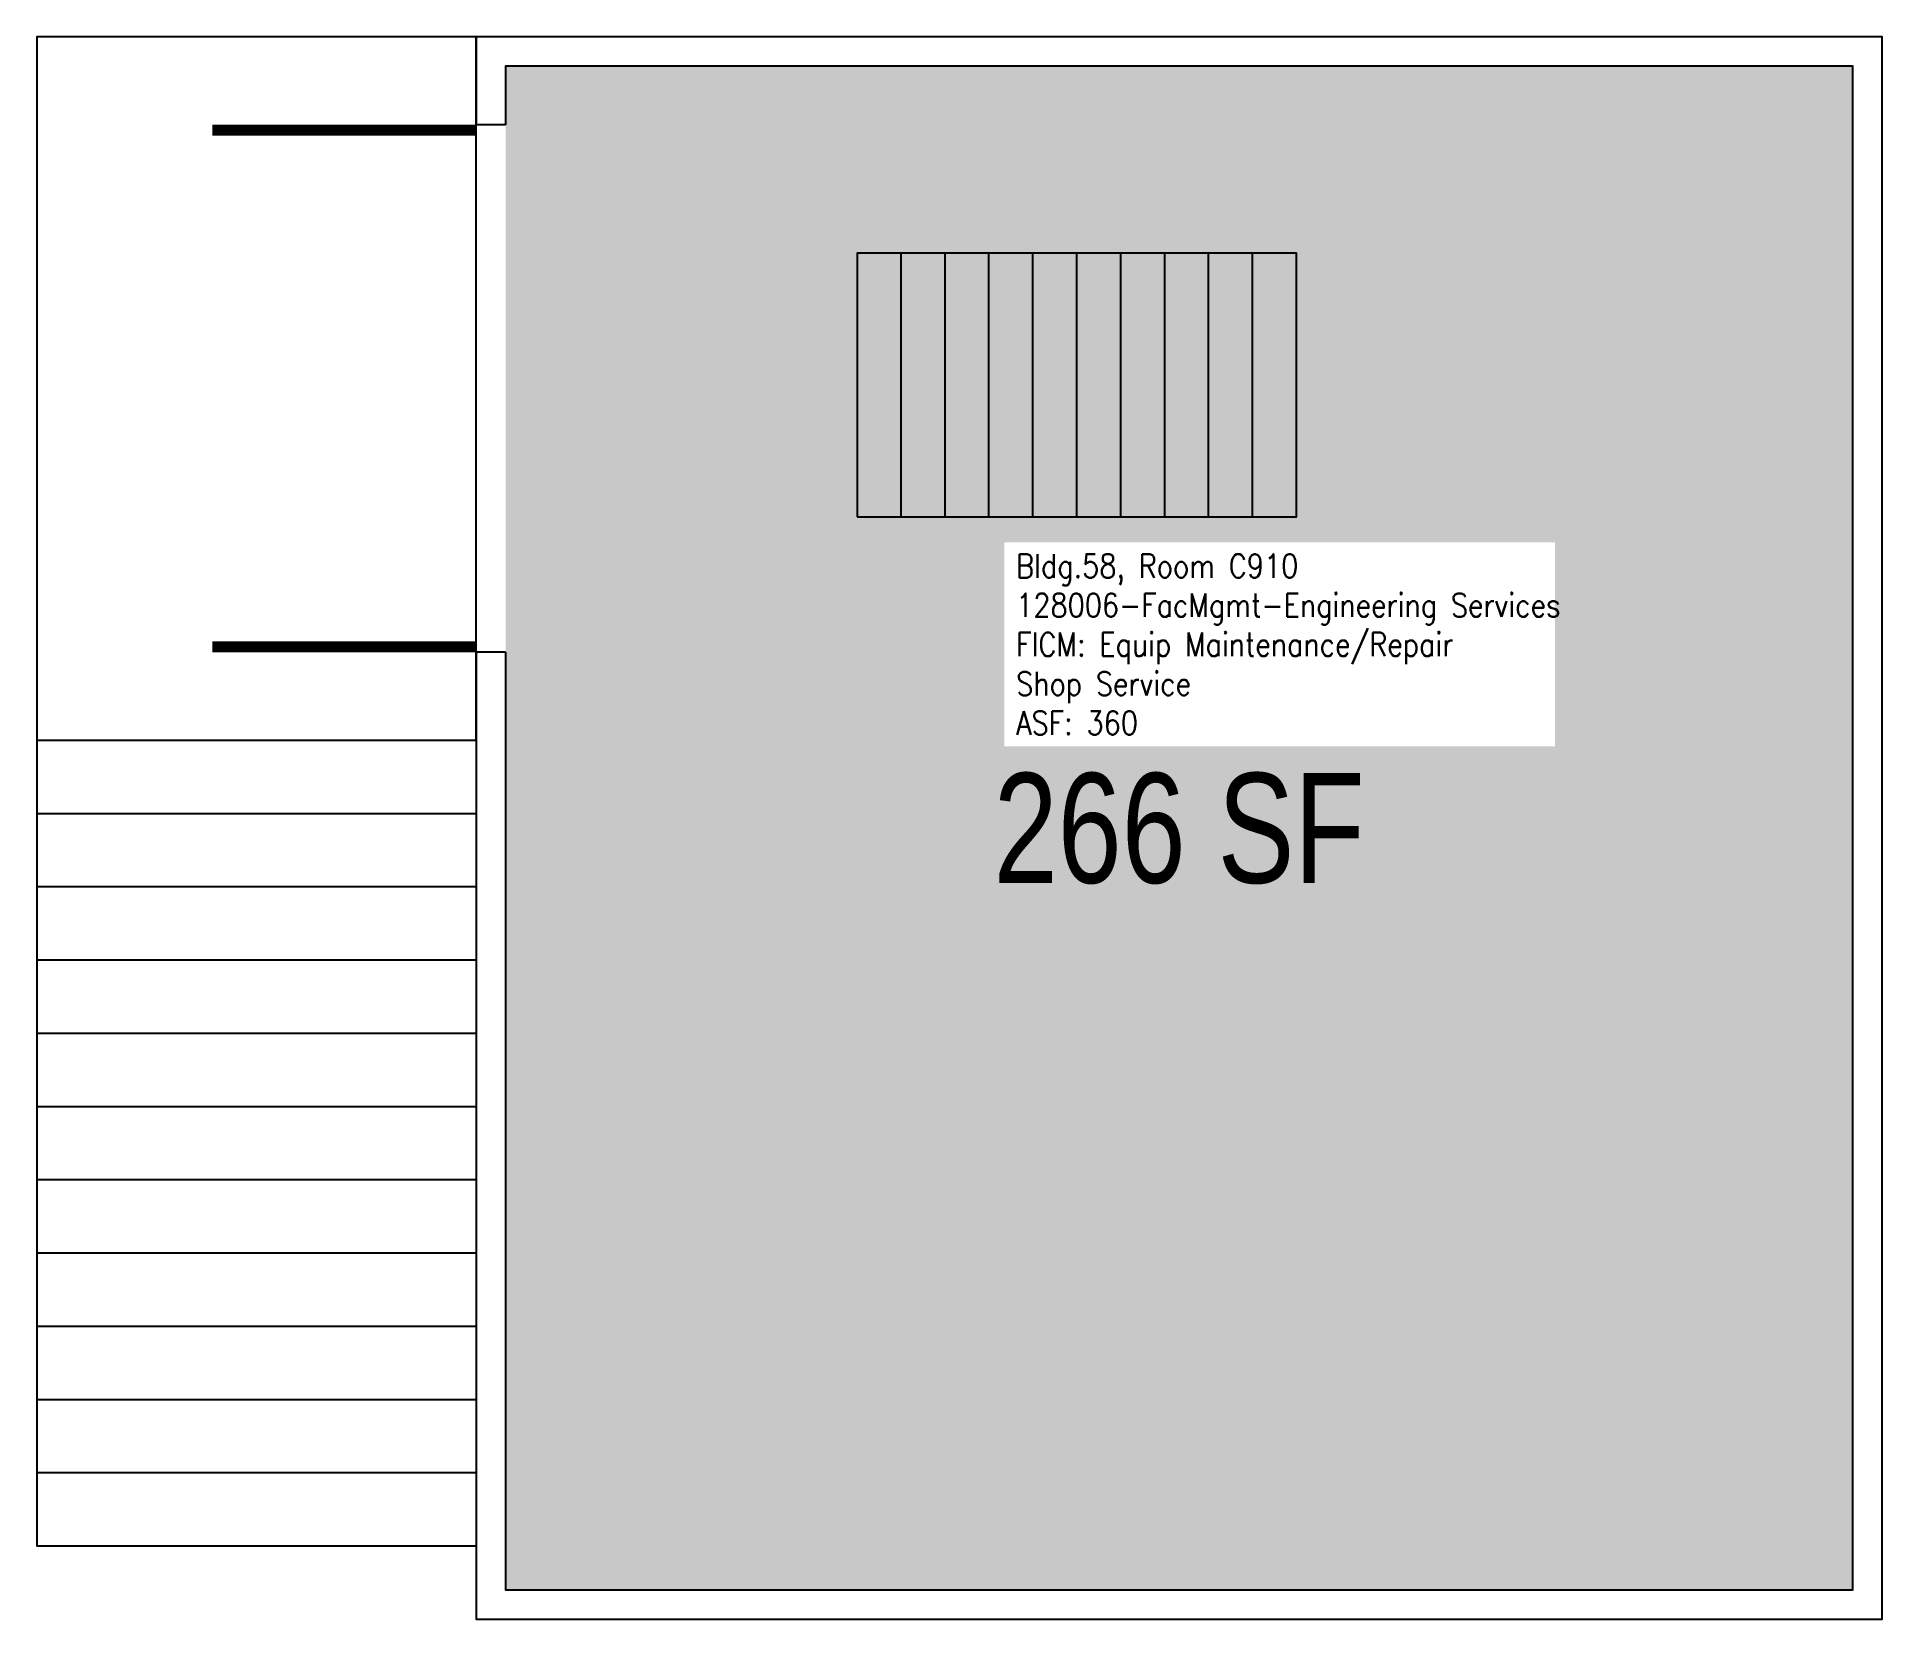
# Model space of a CAD drawing. Header units: inches. Extents: x -60 to 192, y 0 to 216.
import ezdxf
from ezdxf.enums import TextEntityAlignment as Align

# ---------------------------------------------------------------- set-up
doc = ezdxf.new("R2010")
doc.units = ezdxf.units.IN
doc.header["$LTSCALE"] = 100
doc.header["$MEASUREMENT"] = 0
for name, color, linetype in [('A-DOOR', 2, 'CONTINUOUS'), ('A-FLOR', 3, 'CONTINUOUS'), ('A-IDEN-RNUM', 7, 'CONTINUOUS'), ('A-IDEN-SNUM', 4, 'CONTINUOUS'), ('A-IDEN-VNUM', 4, 'CONTINUOUS'), ('A-WALL', 5, 'CONTINUOUS'), ('AREA-TEXT', 3, 'CONTINUOUS'), ('Rooms-Category-Color', 7, 'CONTINUOUS'), ('Rooms-College-Color', 7, 'CONTINUOUS'), ('Rooms-Department-Color', 7, 'CONTINUOUS'), ('Rooms-Division-Color', 7, 'CONTINUOUS'), ('Rooms-Information', 7, 'CONTINUOUS')]:
    doc.layers.add(name, color=color, linetype=linetype)
doc.styles.add('AREA', font='arial.ttf', dxfattribs={"width": 0.75, "height": 15})
doc.styles.add('ROOMSNUMBER', font='TXT.shx', dxfattribs={"height": 0.03})
doc.styles.add('ROOMVNUMBER', font='simplex.shx', dxfattribs={"width": 0.85})

msp = doc.modelspace()

# ---------------------------------------------------------------- hatches: boundary and pattern name
at = {"layer": 'Rooms-Category-Color', "true_color": 0xe3c5e1}
msp.add_hatch(color=254, dxfattribs=at).paths.add_polyline_path([(4, 4), (188, 4), (188, 212), (4, 212)])
at = {"layer": 'Rooms-College-Color', "true_color": 0x80bc67}
msp.add_hatch(color=83, dxfattribs=at).paths.add_polyline_path([(4, 4), (188, 4), (188, 212), (4, 212)])
at = {"layer": 'Rooms-Department-Color', "true_color": 0x80bc67}
msp.add_hatch(color=83, dxfattribs=at).paths.add_polyline_path([(4, 4), (188, 4), (188, 212), (4, 212)])
at = {"layer": 'Rooms-Division-Color', "true_color": 0x80bc67}
msp.add_hatch(color=83, dxfattribs=at).paths.add_polyline_path([(4, 4), (188, 4), (188, 212), (4, 212)])

# ---------------------------------------------------------------- linework, layer by layer
at = {"layer": 'A-DOOR'}
for points in [[(-0.03, 203.25, 1.5, 1.5, 0), (-36.03, 203.25, 0, 0, 0), (-36.03, 204, 0, 0, 0.414214), (-0.03, 168, 0, 0, 0.414214)], [(-0.03, 132.75, 1.5, 1.5, 0), (-36.03, 132.75, 0, 0, 0), (-36.03, 132, 0, 0, -0.414214), (-0.03, 168, 0, 0, -0.414214)]]:
    msp.add_lwpolyline(points, format="xyseb", dxfattribs=at)
at = {"layer": 'A-FLOR'}
for points in [[(0, 216), (-60, 216), (-60, 120), (0, 120)], [(52.02, 150.5), (58.02, 150.5), (58.02, 186.5), (52.02, 186.5)]]:
    msp.add_lwpolyline(points, close=True, dxfattribs=at)
for points in [[(58.02, 150.5), (64.02, 150.5), (64.02, 186.5), (58.02, 186.5)], [(64.02, 150.5), (70.02, 150.5), (70.02, 186.5), (64.02, 186.5)], [(70.02, 150.5), (76.02, 150.5), (76.02, 186.5), (70.02, 186.5)], [(76.02, 150.5), (82.02, 150.5), (82.02, 186.5), (76.02, 186.5)], [(82.02, 150.5), (88.02, 150.5), (88.02, 186.5), (82.02, 186.5)], [(88.02, 150.5), (94.02, 150.5), (94.02, 186.5), (88.02, 186.5)], [(94.02, 150.5), (100.02, 150.5), (100.02, 186.5), (94.02, 186.5)], [(100.02, 150.5), (106.02, 150.5), (106.02, 186.5), (100.02, 186.5)], [(106.02, 150.5), (112.02, 150.5), (112.02, 186.5), (106.02, 186.5)], [(-60, 120), (-60, 110), (0, 110)], [(-60, 110), (-60, 100), (0, 100)], [(-60, 100), (-60, 90), (0, 90)], [(-60, 90), (-60, 80), (0, 80)], [(-60, 80), (-60, 70), (0, 70)], [(-60, 70), (-60, 60), (0, 60)], [(-60, 60), (-60, 50), (0, 50)], [(-60, 50), (-60, 40), (0, 40)], [(-60, 40), (-60, 30), (0, 30)], [(-60, 30), (-60, 20), (0, 20)], [(-60, 20), (-60, 10), (0, 10)]]:
    msp.add_lwpolyline(points, dxfattribs=at)
at = {"layer": 'A-WALL'}
for p, q in [((4, 204), (0, 204)), ((4, 132), (0, 132))]:
    msp.add_line(p, q, dxfattribs=at)
for points in [[(0, 132), (0, 0), (192, 0), (192, 216), (0, 216), (0, 204)], [(4, 132), (4, 4), (188, 4), (188, 212), (4, 212), (4, 204)]]:
    msp.add_lwpolyline(points, dxfattribs=at)

# ---------------------------------------------------------------- texts
at = {"layer": 'A-IDEN-RNUM', "style": 'ROOMSNUMBER', "width": 0.85}
msp.add_text('0910-00', height=1, dxfattribs=at).set_placement((96.51, 131.99), align=Align.MIDDLE)
at = {"layer": 'A-IDEN-SNUM', "style": 'ROOMSNUMBER', "width": 0.85}
msp.add_text('0580C91000', height=1, dxfattribs=at).set_placement((96.51, 131.99), align=Align.MIDDLE)
at = {"layer": 'A-IDEN-VNUM', "style": 'ROOMVNUMBER', "width": 0.85}
msp.add_text('910', height=22.5, dxfattribs=at).set_placement((96.51, 131.99), align=Align.MIDDLE)
at = {"layer": 'AREA-TEXT', "style": 'AREA', "width": 0.75}
msp.add_text('266 SF', height=15, dxfattribs=at).set_placement((96, 108), align=Align.MIDDLE_CENTER)

# ---------------------------------------------------------------- next in the draw order: texts
at = {"layer": 'Rooms-Information', "insert": (73.74, 120.74), "char_height": 3.21429, "width": 72, "attachment_point": 7, "style": 'ROOMVNUMBER', "bg_fill": 3, "box_fill_scale": 1.5, "bg_fill_color": 256, "bg_fill_true_color": 13158600, "bg_fill_transparency": 0}
msp.add_mtext('Bldg.58, Room C910^M^J128006-FacMgmt-Engineering Services^M^JFICM: Equip Maintenance/Repair Shop Service^M^JASF: 360', dxfattribs=at)

doc.saveas('drawing.dxf')
